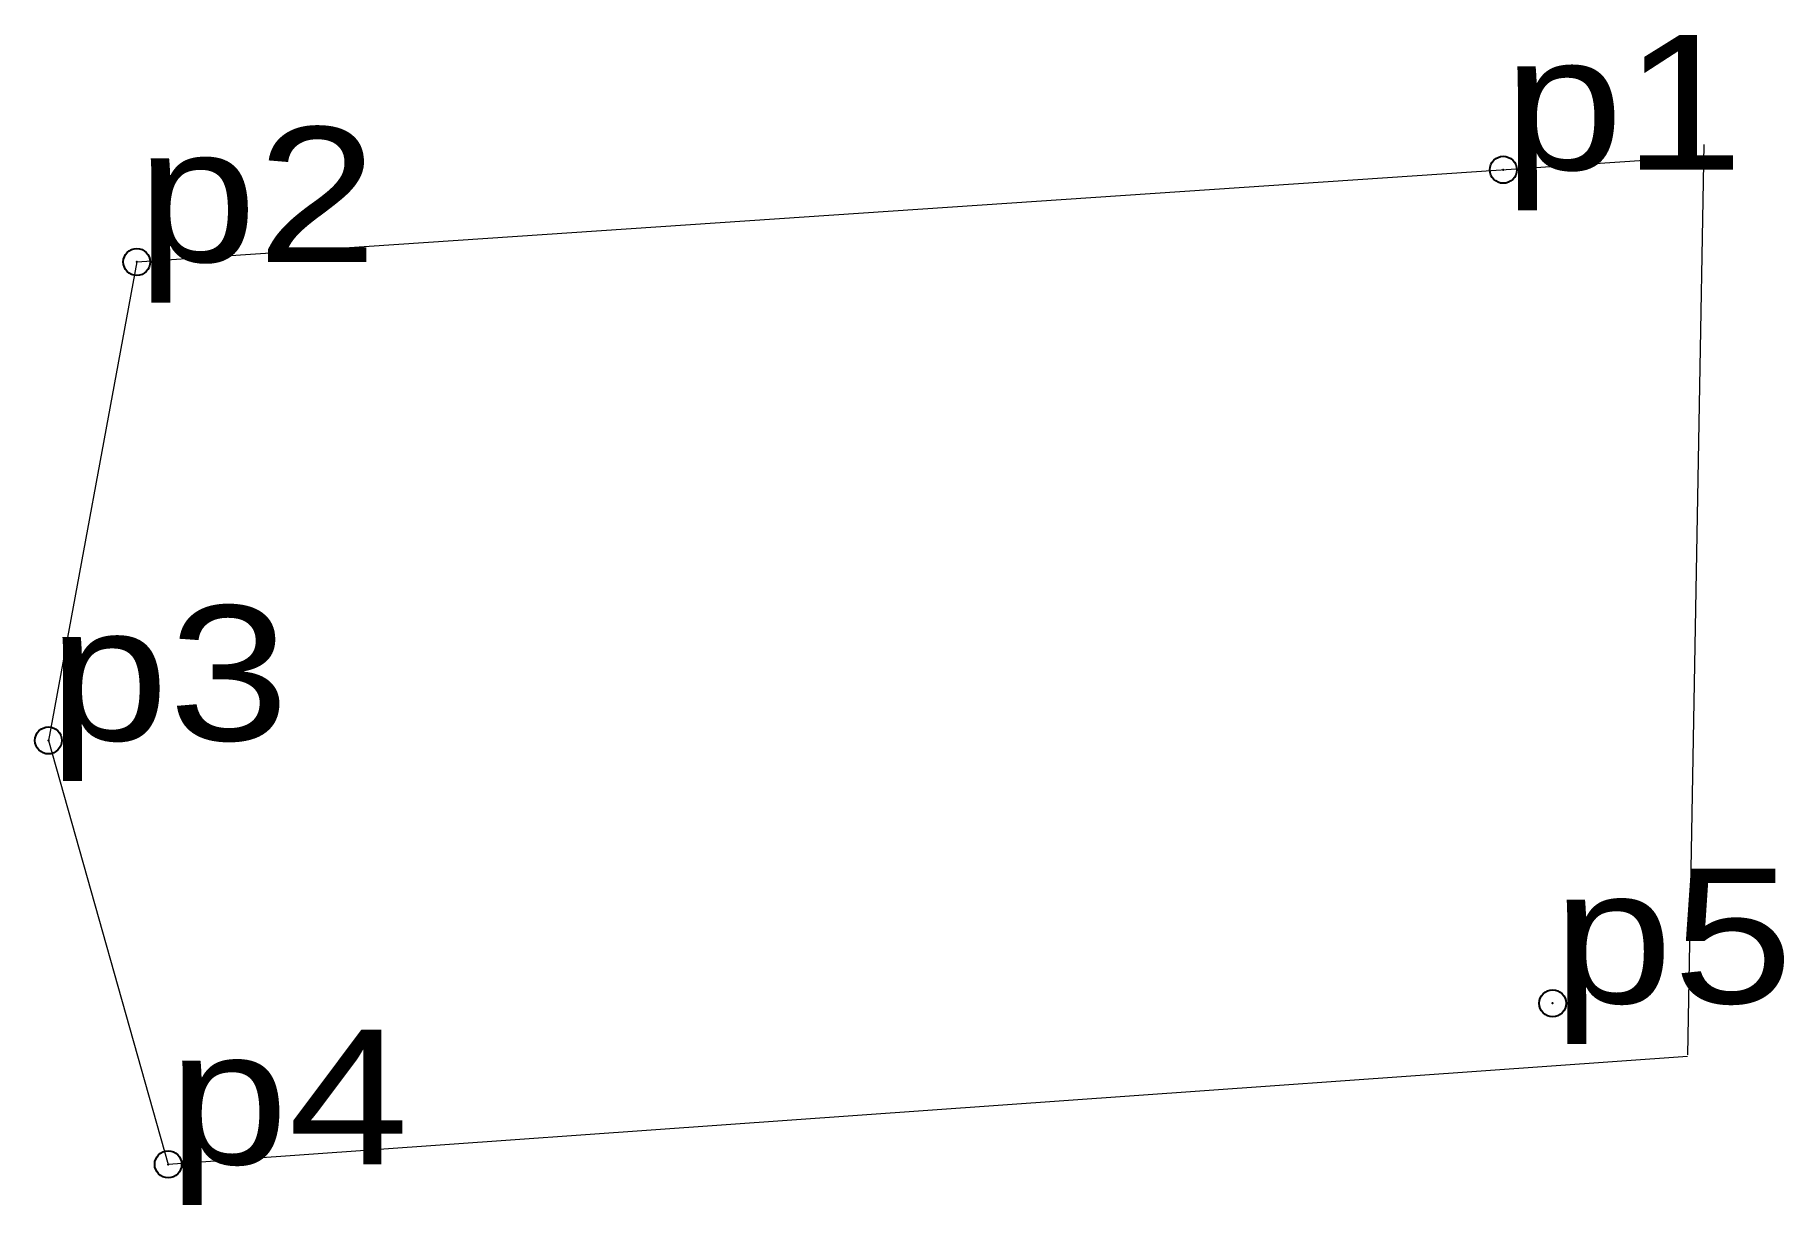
# Model space of a CAD drawing. Header units: metres. Extents: x 550599.3 to 550622.7, y 1838177.6 to 1838193.2.
import ezdxf

# ---------------------------------------------------------------- set-up
doc = ezdxf.new("R2010")
doc.units = ezdxf.units.M
doc.header["$LTSCALE"] = 0.72
doc.header["$PDMODE"] = 32
doc.header["$PDSIZE"] = 0.36
doc.layers.add('10', color=7, linetype='Continuous', lineweight=13)
doc.layers.add('12', color=7, linetype='Continuous')
doc.layers.add('7', color=7, linetype='Continuous')

msp = doc.modelspace()

# ---------------------------------------------------------------- linework, layer by layer
at = {"layer": '10'}
for p, q in [((550621.58, 1838191.76), (550621.36, 1838179.6)), ((550600.64, 1838190.19), (550621.58, 1838191.6)), ((550621.36, 1838179.58), (550601.06, 1838178.14))]:
    msp.add_line(p, q, dxfattribs=at)
msp.add_lwpolyline([(550600.64, 1838190.19), (550599.46, 1838183.8), (550601.06, 1838178.14)], dxfattribs=at)
at = {"layer": '7'}
for p in [(550618.9, 1838191.42), (550600.64, 1838190.19), (550599.46, 1838183.8), (550619.56, 1838180.29), (550601.06, 1838178.14)]:
    msp.add_point(p, dxfattribs=at)

# ---------------------------------------------------------------- texts
at = {"layer": '12', "width": 1.2}
for s, p in [('p1', (550618.9, 1838191.42)), ('p2', (550600.64, 1838190.19)), ('p3', (550599.46, 1838183.8)), ('p5', (550619.56, 1838180.29)), ('p4', (550601.06, 1838178.14))]:
    msp.add_text(s, height=1.8, dxfattribs=at).set_placement(p)

doc.saveas('drawing.dxf')
